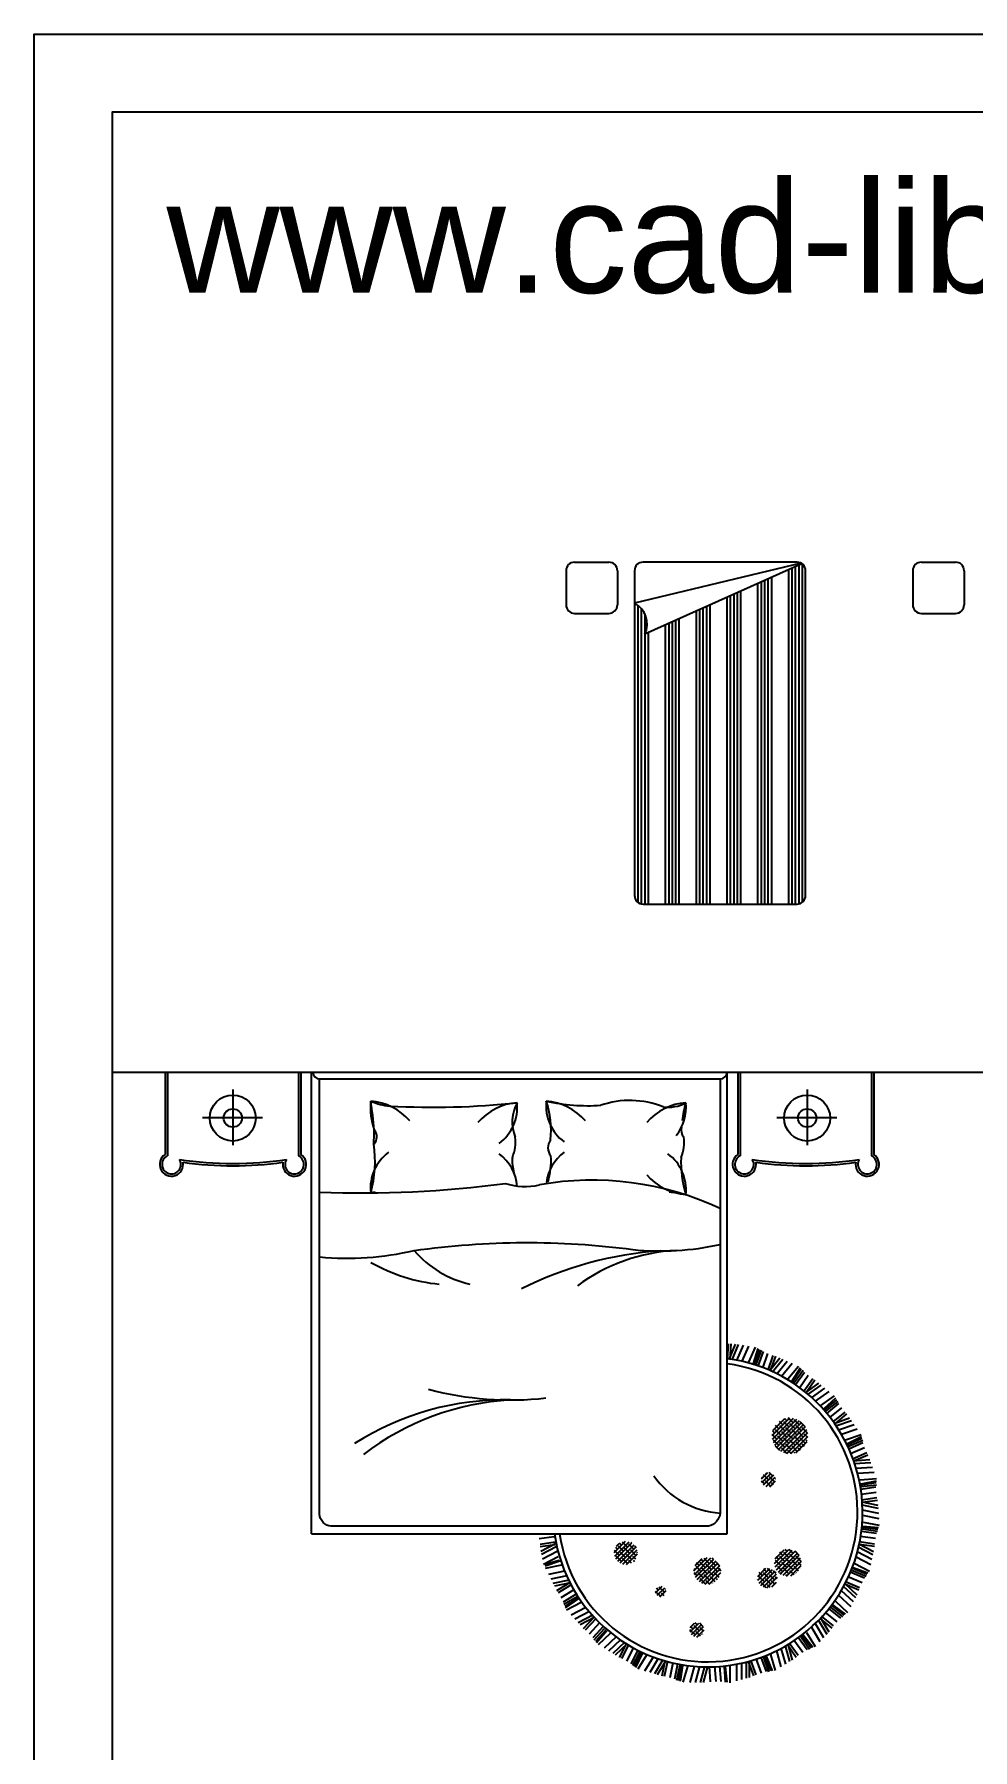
# Model space of a CAD drawing. Header units: inches. Extents: x 9.7 to 52.2, y 13.1 to 37.9.
# Drawn here: x 31.24 to 35.3, y 30.47 to 37.9 of the extents above; entities that cross this region are included whole.
import ezdxf

# ---------------------------------------------------------------- set-up
doc = ezdxf.new("R2010")
doc.units = ezdxf.units.IN
doc.header["$MEASUREMENT"] = 0
for name, color, linetype in [('02', 2, 'Continuous'), ('1', 1, 'Continuous'), ('kadrbm', 4, 'Continuous')]:
    doc.layers.add(name, color=color, linetype=linetype)
doc.styles.add('bmmm', font='swissel.ttf')

# ---------------------------------------------------------------- blocks, each defined once
blk = doc.blocks.new('kadrbm')
at = {"layer": 'kadrbm', "color": 4}
blk.add_lwpolyline([(0, 0), (0, 24.7972), (21, 24.7972), (21, 0), (0, 0)], close=True, dxfattribs=at)
blk.add_lwpolyline([(20.6631, 0.3257), (20.6631, 24.4603), (0.3369, 24.4603), (0.3369, 0.3257), (20.6631, 0.3257)], dxfattribs=at)
at = {"layer": 'kadrbm', "color": 211, "true_color": 0xf674fb, "style": 'bmmm'}
blk.add_text('www.cad-libraries.blogspot.com', height=0.485134, dxfattribs=at).set_placement((0.5726, 23.6772))

msp = doc.modelspace()

# ---------------------------------------------------------------- linework, layer by layer
at = {"layer": '02'}
for p, q in [((33.5769, 35.6108), (33.7251, 35.6108)), ((34.5578, 35.6062), (33.8362, 35.4325)), ((34.5399, 35.6108), (33.8732, 35.6108)), ((34.5614, 35.6038), (33.8806, 35.2994)), ((34.5621, 35.6041), (34.5621, 34.1367)), ((35.0782, 35.6108), (35.2264, 35.6108)), ((33.5399, 35.5737), (33.5399, 35.4256)), ((33.7621, 35.5737), (33.7621, 35.4256)), ((33.8362, 35.5737), (33.8362, 34.1663)), ((34.3991, 35.5313), (34.3991, 34.1293)), ((34.414, 35.5379), (34.414, 34.1293)), ((34.4288, 35.5445), (34.4288, 34.1293)), ((34.5028, 35.5776), (34.5028, 34.1293)), ((34.5177, 35.5843), (34.5177, 34.1293)), ((34.5325, 35.5909), (34.5325, 34.1293)), ((34.5473, 35.5975), (34.5473, 34.13)), ((34.5769, 34.1663), (34.5769, 35.5737)), ((35.0412, 35.5737), (35.0412, 35.4256)), ((35.2634, 35.5737), (35.2634, 35.4256)), ((34.2362, 35.4584), (34.2362, 34.1293)), ((34.251, 35.465), (34.251, 34.1293)), ((34.2658, 35.4716), (34.2658, 34.1293)), ((34.2806, 35.4783), (34.2806, 34.1293)), ((34.2954, 35.4849), (34.2954, 34.1293)), ((34.3695, 35.518), (34.3695, 34.1293)), ((34.3843, 35.5246), (34.3843, 34.1293)), ((33.5769, 35.3885), (33.7251, 35.3885)), ((33.851, 35.4231), (33.851, 34.1367)), ((33.8658, 35.4092), (33.8658, 34.13)), ((33.8806, 35.3868), (33.8806, 34.1293)), ((34.1028, 35.3987), (34.1028, 34.1293)), ((34.1177, 35.4054), (34.1177, 34.1293)), ((34.1325, 35.412), (34.1325, 34.1293)), ((34.1473, 35.4186), (34.1473, 34.1293)), ((34.1621, 35.4253), (34.1621, 34.1293)), ((35.0782, 35.3885), (35.2264, 35.3885)), ((33.8954, 35.306), (33.8954, 34.1293)), ((33.9695, 35.3391), (33.9695, 34.1293)), ((33.9843, 35.3457), (33.9843, 34.1293)), ((33.9991, 35.3524), (33.9991, 34.1293)), ((34.014, 35.359), (34.014, 34.1293)), ((34.0288, 35.3656), (34.0288, 34.1293)), ((33.8732, 34.1293), (34.5399, 34.1293)), ((31.8035, 33.4004), (34.8721, 33.4004)), ((31.8035, 33.4004), (31.8035, 33.0439)), ((31.8135, 33.4004), (31.8135, 33.0381)), ((32.3817, 33.4004), (32.3817, 33.0381)), ((32.3917, 33.4004), (32.3917, 33.044)), ((32.4378, 31.4004), (32.4378, 33.4004)), ((32.4728, 33.4004), (32.4728, 33.4004)), ((34.2378, 31.4004), (34.2378, 33.4004)), ((34.2838, 33.4004), (34.2838, 33.044)), ((34.2938, 33.4004), (34.2938, 33.0381)), ((34.8621, 33.4004), (34.8621, 33.0381)), ((34.8721, 33.4004), (34.8721, 33.0439)), ((32.0969, 33.3254), (32.0969, 33.085)), ((34.5837, 33.3254), (34.5837, 33.085)), ((31.9653, 33.2052), (32.2258, 33.2052)), ((34.4522, 33.2052), (34.7127, 33.2052)), ((34.2417, 32.224), (34.2375, 32.1576)), ((34.2458, 32.1566), (34.2742, 32.2223)), ((34.2529, 32.2244), (34.2487, 32.1581)), ((34.2587, 32.1548), (34.2871, 32.2205)), ((34.2794, 32.1519), (34.3078, 32.2176)), ((34.3022, 32.1487), (34.3306, 32.2144)), ((34.3319, 32.1445), (34.3603, 32.2102)), ((34.3698, 32.204), (34.3503, 32.1392)), ((34.3761, 32.2001), (34.3542, 32.1373)), ((34.3849, 32.1972), (34.3622, 32.1348)), ((34.3927, 32.1906), (34.3708, 32.1279)), ((34.4128, 32.1818), (34.3909, 32.119)), ((34.4352, 32.1731), (34.4133, 32.1103)), ((34.421, 32.1072), (34.4661, 32.1628)), ((34.4461, 32.1705), (34.4241, 32.1078)), ((34.4329, 32.1019), (34.478, 32.1575)), ((34.4521, 32.0935), (34.4972, 32.1491)), ((34.4731, 32.0843), (34.5182, 32.1399)), ((34.5006, 32.0723), (34.5457, 32.1279)), ((34.5532, 32.1193), (34.5169, 32.0622)), ((34.5582, 32.1138), (34.5201, 32.0593)), ((34.5659, 32.1088), (34.5271, 32.0547)), ((34.5716, 32.1003), (34.5336, 32.0457)), ((34.5886, 32.0863), (34.5506, 32.0318)), ((34.6078, 32.0719), (34.5698, 32.0174)), ((34.5763, 32.0123), (34.6347, 32.0536)), ((34.6176, 32.0665), (34.5795, 32.012)), ((34.5864, 32.004), (34.6448, 32.0454)), ((34.6026, 31.9907), (34.661, 32.0321)), ((34.6204, 31.9762), (34.6788, 32.0176)), ((34.6436, 31.9572), (34.702, 31.9986)), ((34.7069, 31.9883), (34.6566, 31.9431)), ((34.7103, 31.9817), (34.6589, 31.9394)), ((34.7163, 31.9747), (34.6644, 31.9331)), ((34.7195, 31.965), (34.6682, 31.9227)), ((34.4323, 31.827), (34.5085, 31.9032)), ((34.4337, 31.8108), (34.5247, 31.9018)), ((34.4355, 31.8479), (34.4875, 31.9)), ((34.4377, 31.7971), (34.5384, 31.8978)), ((34.4436, 31.7853), (34.5502, 31.8919)), ((34.451, 31.7751), (34.5604, 31.8844)), ((34.4784, 31.8731), (34.4636, 31.8879)), ((34.5049, 31.8643), (34.4828, 31.8864)), ((34.4961, 31.8908), (34.4871, 31.8998)), ((34.5226, 31.882), (34.5017, 31.9028)), ((34.5491, 31.8731), (34.527, 31.8952)), ((34.5756, 31.8643), (34.5535, 31.8864)), ((34.7321, 31.947), (34.6808, 31.9048)), ((34.7467, 31.9279), (34.6954, 31.8857)), ((34.7003, 31.879), (34.7677, 31.903)), ((34.7547, 31.9201), (34.7033, 31.8778)), ((34.7078, 31.8683), (34.7752, 31.8924)), ((34.4519, 31.8112), (34.4324, 31.8307)), ((34.443, 31.8378), (34.4349, 31.8459)), ((34.4607, 31.8554), (34.4462, 31.87)), ((34.4695, 31.8289), (34.4474, 31.851)), ((34.4784, 31.8024), (34.4563, 31.8245)), ((34.4599, 31.7663), (34.5692, 31.8755)), ((34.4872, 31.8466), (34.4651, 31.8687)), ((34.4703, 31.759), (34.5765, 31.8652)), ((34.4961, 31.8201), (34.474, 31.8422)), ((34.4822, 31.7532), (34.5822, 31.8532)), ((34.5049, 31.7936), (34.4828, 31.8157)), ((34.5137, 31.8378), (34.4916, 31.8599)), ((34.4961, 31.7494), (34.5861, 31.8394)), ((34.5226, 31.8112), (34.5005, 31.8333)), ((34.5314, 31.8554), (34.5093, 31.8775)), ((34.5126, 31.7482), (34.5873, 31.8229)), ((34.5403, 31.8289), (34.5182, 31.851)), ((34.5491, 31.8024), (34.527, 31.8245)), ((34.5579, 31.8466), (34.5358, 31.8687)), ((34.5668, 31.8201), (34.5447, 31.8422)), ((34.5756, 31.7936), (34.5535, 31.8157)), ((34.5844, 31.8378), (34.5623, 31.8599)), ((34.5869, 31.8176), (34.5712, 31.8333)), ((34.7198, 31.8512), (34.7872, 31.8752)), ((34.733, 31.8323), (34.8004, 31.8564)), ((34.7502, 31.8078), (34.8176, 31.8319)), ((34.8196, 31.8207), (34.7589, 31.7907)), ((34.821, 31.8134), (34.7602, 31.7866)), ((34.4607, 31.7847), (34.4386, 31.8068)), ((34.4662, 31.7616), (34.4474, 31.7803)), ((34.4872, 31.7759), (34.4651, 31.798)), ((34.4961, 31.7494), (34.474, 31.7715)), ((34.5137, 31.7671), (34.4916, 31.7892)), ((34.5148, 31.7483), (34.5005, 31.7626)), ((34.5314, 31.7847), (34.5093, 31.8068)), ((34.5403, 31.7582), (34.5182, 31.7803)), ((34.53, 31.7508), (34.527, 31.7538)), ((34.5341, 31.7521), (34.5834, 31.8014)), ((34.5579, 31.7759), (34.5358, 31.798)), ((34.5541, 31.7621), (34.5447, 31.7715)), ((34.572, 31.7795), (34.5623, 31.7892)), ((34.5839, 31.803), (34.58, 31.8068)), ((34.8249, 31.8051), (34.7638, 31.779)), ((34.8254, 31.7948), (34.7646, 31.768)), ((34.8327, 31.7741), (34.7719, 31.7473)), ((34.8416, 31.7518), (34.7808, 31.725)), ((34.8472, 31.7421), (34.7863, 31.7153)), ((34.386, 31.6393), (34.4131, 31.6664)), ((34.3881, 31.6237), (34.4286, 31.6642)), ((34.4077, 31.661), (34.4046, 31.6641)), ((34.4342, 31.6521), (34.4199, 31.6664)), ((34.7837, 31.7172), (34.8551, 31.7222)), ((34.788, 31.7049), (34.8594, 31.7099)), ((34.795, 31.6851), (34.8664, 31.6901)), ((34.8026, 31.6635), (34.874, 31.6685)), ((34.3988, 31.6168), (34.3864, 31.6292)), ((34.39, 31.6433), (34.3875, 31.6458)), ((34.4165, 31.6345), (34.3944, 31.6566)), ((34.3953, 31.6132), (34.4391, 31.6571)), ((34.4253, 31.608), (34.4033, 31.6301)), ((34.4062, 31.6064), (34.4459, 31.6462)), ((34.443, 31.6256), (34.4209, 31.6477)), ((34.4225, 31.6051), (34.4472, 31.6298)), ((34.438, 31.613), (34.4298, 31.6212)), ((34.4476, 31.6387), (34.4474, 31.6389)), ((34.8126, 31.6352), (34.884, 31.6402)), ((34.8815, 31.6024), (34.8157, 31.593)), ((34.8828, 31.6289), (34.8164, 31.6164)), ((34.8823, 31.6214), (34.8164, 31.612)), ((34.8838, 31.6124), (34.8179, 31.6038)), ((34.8829, 31.5804), (34.8171, 31.571)), ((34.8855, 31.5566), (34.8197, 31.5472)), ((34.8204, 31.5389), (34.8905, 31.5244)), ((34.8212, 31.5259), (34.8914, 31.5115)), ((34.8882, 31.5457), (34.8224, 31.5363)), ((34.8226, 31.505), (34.8927, 31.4905)), ((34.8241, 31.482), (34.8942, 31.4676)), ((34.8261, 31.4521), (34.8962, 31.4377)), ((32.4378, 31.4004), (34.2378, 31.4004)), ((33.4232, 31.3804), (33.4891, 31.3891)), ((33.4272, 31.3568), (33.4931, 31.3655)), ((33.7489, 31.3204), (33.7969, 31.3684)), ((33.7507, 31.3045), (33.8128, 31.3666)), ((33.8066, 31.3428), (33.7845, 31.3649)), ((33.8243, 31.3605), (33.8215, 31.3633)), ((34.8751, 31.3568), (34.8092, 31.3655)), ((34.879, 31.3804), (34.8131, 31.3891)), ((34.8836, 31.4019), (34.8177, 31.4106)), ((34.8885, 31.411), (34.8227, 31.4205)), ((34.8895, 31.4201), (34.8235, 31.4288)), ((34.892, 31.4271), (34.8246, 31.433)), ((33.4275, 31.3456), (33.4934, 31.3543)), ((33.4947, 31.3573), (33.431, 31.3244)), ((33.4973, 31.3446), (33.4337, 31.3117)), ((33.5017, 31.324), (33.438, 31.2912)), ((33.5064, 31.3016), (33.4428, 31.2687)), ((33.7713, 31.3074), (33.7499, 31.3288)), ((33.7624, 31.334), (33.7547, 31.3417)), ((33.756, 31.2922), (33.8251, 31.3613)), ((33.7801, 31.2809), (33.758, 31.303)), ((33.7582, 31.3474), (33.7699, 31.3591)), ((33.7638, 31.2823), (33.835, 31.3535)), ((33.789, 31.3251), (33.7669, 31.3472)), ((33.7801, 31.3516), (33.7715, 31.3602)), ((33.7738, 31.2746), (33.8427, 31.3435)), ((33.7978, 31.2986), (33.7757, 31.3207)), ((33.8066, 31.2721), (33.7845, 31.2942)), ((33.7863, 31.2694), (33.8479, 31.331)), ((33.8155, 31.3163), (33.7934, 31.3384)), ((33.8243, 31.2898), (33.8022, 31.3119)), ((33.8023, 31.2678), (33.8495, 31.3149)), ((33.8331, 31.334), (33.811, 31.356)), ((33.842, 31.3074), (33.8199, 31.3295)), ((33.8413, 31.2904), (33.8287, 31.303)), ((33.8444, 31.3404), (33.8376, 31.3472)), ((33.8496, 31.3175), (33.8464, 31.3207)), ((34.0938, 31.241), (34.1514, 31.2987)), ((34.0958, 31.2253), (34.1671, 31.2967)), ((34.0984, 31.2634), (34.1291, 31.294)), ((34.1008, 31.2127), (34.1797, 31.2916)), ((34.1337, 31.2809), (34.1234, 31.2912)), ((34.1602, 31.2721), (34.1381, 31.2942)), ((34.1513, 31.2986), (34.1512, 31.2987)), ((34.1779, 31.2898), (34.1728, 31.2948)), ((34.4431, 31.2722), (34.5045, 31.3335)), ((34.4455, 31.2922), (34.4844, 31.3311)), ((34.4459, 31.2573), (34.5193, 31.3307)), ((34.4607, 31.2898), (34.4491, 31.3013)), ((34.4515, 31.2452), (34.5314, 31.3251)), ((34.4592, 31.2352), (34.5414, 31.3175)), ((34.4784, 31.3074), (34.4649, 31.3209)), ((34.4872, 31.2809), (34.4651, 31.303)), ((34.4688, 31.2271), (34.5495, 31.3079)), ((34.4804, 31.2211), (34.5556, 31.2962)), ((34.5049, 31.2986), (34.4828, 31.3207)), ((34.4961, 31.3251), (34.4889, 31.3323)), ((34.5137, 31.2721), (34.4916, 31.2942)), ((34.5226, 31.3163), (34.5054, 31.3335)), ((34.5314, 31.2898), (34.5093, 31.3119)), ((34.5491, 31.3074), (34.5313, 31.3252)), ((34.5579, 31.2809), (34.5358, 31.303)), ((34.7958, 31.3016), (34.8595, 31.2687)), ((34.8006, 31.324), (34.8642, 31.2912)), ((34.8049, 31.3446), (34.8685, 31.3117)), ((34.8076, 31.3573), (34.8712, 31.3244)), ((34.8748, 31.3456), (34.8088, 31.3543)), ((33.4487, 31.2697), (33.5106, 31.2874)), ((33.4491, 31.2623), (33.5133, 31.2837)), ((33.5196, 31.2656), (33.4495, 31.2509)), ((33.5333, 31.2389), (33.4632, 31.2242)), ((33.5438, 31.2185), (33.4737, 31.2038)), ((33.8228, 31.2736), (33.811, 31.2853)), ((33.8325, 31.2803), (33.837, 31.2848)), ((34.0983, 31.2456), (34.0944, 31.2494)), ((34.1071, 31.219), (34.0944, 31.2318)), ((34.1248, 31.2367), (34.1027, 31.2588)), ((34.116, 31.2632), (34.1047, 31.2745)), ((34.1081, 31.2023), (34.1902, 31.2844)), ((34.1337, 31.2102), (34.1116, 31.2323)), ((34.1172, 31.1938), (34.1987, 31.2752)), ((34.1425, 31.2544), (34.1204, 31.2765)), ((34.1284, 31.1873), (34.2052, 31.264)), ((34.1513, 31.2279), (34.1292, 31.25)), ((34.1602, 31.2014), (34.1381, 31.2235)), ((34.142, 31.1832), (34.2093, 31.2505)), ((34.169, 31.2456), (34.1469, 31.2677)), ((34.1779, 31.219), (34.1558, 31.2411)), ((34.1593, 31.1828), (34.2097, 31.2332)), ((34.1867, 31.2632), (34.1646, 31.2853)), ((34.1859, 31.1933), (34.1646, 31.2146)), ((34.1955, 31.2367), (34.1734, 31.2588)), ((34.2026, 31.2119), (34.1823, 31.2323)), ((34.2063, 31.2613), (34.1911, 31.2765)), ((34.2101, 31.2398), (34.2, 31.25)), ((34.37, 31.2167), (34.4048, 31.2515)), ((34.3705, 31.1996), (34.4219, 31.251)), ((34.3757, 31.1871), (34.4344, 31.2458)), ((34.39, 31.219), (34.3763, 31.2327)), ((34.3988, 31.1925), (34.3767, 31.2146)), ((34.3838, 31.1775), (34.444, 31.2377)), ((34.4165, 31.2102), (34.3944, 31.2323)), ((34.3945, 31.1706), (34.451, 31.227)), ((34.4077, 31.2367), (34.3956, 31.2488)), ((34.4342, 31.2279), (34.4121, 31.25)), ((34.443, 31.2014), (34.4209, 31.2235)), ((34.4491, 31.2306), (34.4386, 31.2411)), ((34.4695, 31.2632), (34.4474, 31.2853)), ((34.4547, 31.2074), (34.4474, 31.2146)), ((34.4519, 31.2456), (34.4505, 31.247)), ((34.4784, 31.2367), (34.4563, 31.2588)), ((34.4728, 31.2247), (34.4651, 31.2323)), ((34.4961, 31.2544), (34.474, 31.2765)), ((34.5049, 31.2279), (34.4828, 31.25)), ((34.4978, 31.2173), (34.4916, 31.2235)), ((34.4946, 31.2176), (34.559, 31.282)), ((34.5226, 31.2456), (34.5005, 31.2677)), ((34.5271, 31.2233), (34.5093, 31.2411)), ((34.5132, 31.2185), (34.5582, 31.2635)), ((34.5403, 31.2632), (34.5182, 31.2853)), ((34.5467, 31.2391), (34.527, 31.2588)), ((34.5379, 31.2302), (34.5358, 31.2323)), ((34.5581, 31.2631), (34.5447, 31.2765)), ((34.5535, 31.25), (34.5535, 31.25)), ((34.8213, 31.1889), (34.7602, 31.2151)), ((34.8315, 31.2084), (34.7704, 31.2346)), ((34.8386, 31.2158), (34.7779, 31.2427)), ((34.8421, 31.2243), (34.7809, 31.2505)), ((34.8464, 31.2303), (34.7831, 31.2542)), ((34.7897, 31.2722), (34.8533, 31.2394)), ((33.5534, 31.1998), (33.4833, 31.1852)), ((33.5593, 31.1883), (33.4893, 31.1736)), ((33.4999, 31.155), (33.5565, 31.1898)), ((33.5067, 31.1461), (33.5633, 31.1809)), ((33.5185, 31.1252), (33.5752, 31.1601)), ((33.5286, 31.1057), (33.5852, 31.1405)), ((33.9481, 31.1307), (33.9271, 31.1516)), ((33.9278, 31.1457), (33.9559, 31.1739)), ((33.9392, 31.1572), (33.9315, 31.1649)), ((33.9342, 31.1345), (33.9671, 31.1674)), ((33.9657, 31.1483), (33.9436, 31.1704)), ((33.9458, 31.1284), (33.9732, 31.1558)), ((33.964, 31.1324), (33.9525, 31.1439)), ((33.9721, 31.1596), (33.9701, 31.1616)), ((34.1425, 31.1837), (34.1204, 31.2058)), ((34.1609, 31.183), (34.1469, 31.1969)), ((34.1746, 31.1869), (34.1734, 31.1881)), ((34.1953, 31.2016), (34.1911, 31.2058)), ((34.3723, 31.2014), (34.3697, 31.2039)), ((34.4065, 31.1672), (34.3856, 31.1881)), ((34.4253, 31.1837), (34.4033, 31.2058)), ((34.4086, 31.1669), (34.4546, 31.2129)), ((34.4231, 31.1683), (34.4121, 31.1793)), ((34.4447, 31.182), (34.4298, 31.1969)), ((34.4302, 31.1708), (34.4507, 31.1914)), ((34.7306, 31.1558), (34.783, 31.107)), ((34.7403, 31.1744), (34.7927, 31.1256)), ((34.7463, 31.1859), (34.7987, 31.1371)), ((34.8078, 31.1565), (34.7467, 31.1827)), ((34.8111, 31.1672), (34.75, 31.1934)), ((33.5305, 31.0956), (33.5875, 31.1297)), ((33.5355, 31.0879), (33.5921, 31.1227)), ((33.5379, 31.0809), (33.5939, 31.1188)), ((33.6049, 31.1031), (33.5414, 31.07)), ((33.6253, 31.0811), (33.5618, 31.048)), ((34.7291, 31.0361), (34.6773, 31.0777)), ((34.738, 31.0412), (34.6867, 31.0836)), ((34.7436, 31.0485), (34.6918, 31.0902)), ((34.7494, 31.0532), (34.6949, 31.0932)), ((34.7061, 31.1088), (34.7585, 31.0601)), ((34.7199, 31.1354), (34.7723, 31.0866)), ((33.6409, 31.0643), (33.5774, 31.0312)), ((33.6552, 31.0489), (33.5917, 31.0158)), ((33.664, 31.0394), (33.6005, 31.0063)), ((33.6157, 30.9912), (33.6609, 31.0401)), ((33.6247, 30.9845), (33.6698, 31.0334)), ((33.6417, 30.9676), (33.6868, 31.0165)), ((33.6567, 30.9515), (33.7018, 31.0004)), ((34.0768, 30.9766), (34.1148, 31.0145)), ((34.0775, 30.995), (34.0964, 31.0138)), ((34.0895, 30.9892), (34.0794, 30.9993)), ((34.0828, 30.9649), (34.1265, 31.0085)), ((34.0926, 30.957), (34.1343, 30.9987)), ((34.116, 30.9804), (34.0939, 31.0025)), ((34.1071, 31.0069), (34.0994, 31.0147)), ((34.1337, 30.9981), (34.1184, 31.0133)), ((34.1369, 30.9772), (34.1204, 30.9937)), ((34.602, 30.9959), (34.6393, 30.9348)), ((34.6178, 31.0126), (34.6551, 30.9515)), ((34.6321, 31.0279), (34.6694, 30.9668)), ((34.6923, 30.9925), (34.6405, 31.0342)), ((34.641, 31.0374), (34.6783, 30.9763)), ((34.6984, 31.0019), (34.6466, 31.0436)), ((34.7141, 31.02), (34.6623, 31.0617)), ((33.6612, 30.9423), (33.7069, 30.9906)), ((33.6681, 30.9363), (33.7132, 30.9851)), ((33.6724, 30.9301), (33.716, 30.9818)), ((33.7309, 30.9696), (33.6786, 30.9206)), ((33.7564, 30.9539), (33.7042, 30.905)), ((33.776, 30.9419), (33.7238, 30.893)), ((33.7939, 30.931), (33.7417, 30.882)), ((33.805, 30.9242), (33.7527, 30.8752)), ((33.7715, 30.8648), (33.8018, 30.924)), ((33.7819, 30.8608), (33.8122, 30.92)), ((34.0983, 30.9627), (34.0762, 30.9848)), ((34.1214, 30.9573), (34.1027, 30.976)), ((34.1068, 30.9536), (34.1378, 30.9845)), ((34.1311, 30.9653), (34.1292, 30.9671)), ((34.5369, 30.8657), (34.4983, 30.9199)), ((34.4996, 30.9228), (34.519, 30.8539)), ((34.5453, 30.8731), (34.5066, 30.9272)), ((34.5653, 30.8864), (34.5266, 30.9405)), ((34.5841, 30.8977), (34.5455, 30.9519)), ((34.594, 30.9003), (34.5561, 30.9549)), ((34.6014, 30.9058), (34.5627, 30.96)), ((34.6082, 30.9088), (34.5665, 30.962)), ((34.5815, 30.974), (34.6188, 30.9129)), ((33.8029, 30.8491), (33.8331, 30.9083)), ((33.8216, 30.8376), (33.8519, 30.8968)), ((33.8285, 30.83), (33.8595, 30.8888)), ((33.8368, 30.826), (33.867, 30.8852)), ((33.8425, 30.8213), (33.8706, 30.8828)), ((33.8882, 30.875), (33.8511, 30.8138)), ((33.917, 30.8669), (33.8799, 30.8056)), ((33.9391, 30.8606), (33.902, 30.7994)), ((33.9593, 30.8549), (33.9222, 30.7936)), ((33.9718, 30.8513), (33.9347, 30.7901)), ((33.9556, 30.7851), (33.9687, 30.8503)), ((33.9667, 30.7841), (33.9799, 30.8492)), ((33.99, 30.7785), (34.0032, 30.8436)), ((34.3199, 30.8471), (34.3201, 30.7755)), ((34.353, 30.7856), (34.3304, 30.8481)), ((34.3325, 30.8506), (34.3326, 30.779)), ((34.3631, 30.7905), (34.3405, 30.853)), ((34.3859, 30.7978), (34.3633, 30.8604)), ((34.4071, 30.8037), (34.3845, 30.8662)), ((34.4173, 30.8035), (34.3955, 30.8663)), ((34.4259, 30.8068), (34.4033, 30.8694)), ((34.4333, 30.8078), (34.4075, 30.8703)), ((34.4252, 30.8779), (34.4446, 30.809)), ((34.4508, 30.8933), (34.4703, 30.8244)), ((34.4705, 30.9052), (34.4899, 30.8363)), ((34.4885, 30.9161), (34.5079, 30.8472)), ((34.0112, 30.7725), (34.0243, 30.8376)), ((34.0198, 30.767), (34.0338, 30.832)), ((34.0289, 30.7654), (34.0421, 30.8305)), ((34.0357, 30.7624), (34.0462, 30.8292)), ((34.0652, 30.8264), (34.046, 30.7575)), ((34.0951, 30.8264), (34.0759, 30.7574)), ((34.1181, 30.8263), (34.0989, 30.7573)), ((34.1391, 30.8262), (34.1199, 30.7572)), ((34.1521, 30.8262), (34.1329, 30.7572)), ((34.1653, 30.76), (34.1604, 30.8263)), ((34.1893, 30.7609), (34.1844, 30.8273)), ((34.2113, 30.7609), (34.2064, 30.8272)), ((34.2302, 30.7588), (34.2254, 30.8251)), ((34.2376, 30.7577), (34.2297, 30.8249)), ((34.2487, 30.8274), (34.2488, 30.7558)), ((34.2776, 30.8354), (34.2777, 30.7638)), ((34.2997, 30.8415), (34.2999, 30.7699))]:
    msp.add_line(p, q, dxfattribs=at)
for points in [[(32.4428, 33.4004, 0.39642), (32.4728, 33.3721), (34.2068, 33.3721)], [(34.2068, 33.3721), (34.2068, 31.4909, -0.325595), (34.1568, 31.4339), (32.5228, 31.4339, -0.382387), (32.4728, 31.4862), (32.4728, 33.3721)], [(32.4728, 32.6003, 0.078778), (32.8821, 32.6282, -0.068393), (33.829, 32.6326, 0.079495), (34.2068, 32.6543)]]:
    msp.add_lwpolyline(points, format="xyb", dxfattribs=at)
for centre, radius in [((32.0969, 33.2024), 0.0996), ((34.5837, 33.2024), 0.0996), ((32.0969, 33.2024), 0.0396), ((34.5837, 33.2024), 0.0396)]:
    msp.add_circle(centre, radius, dxfattribs=at)
for centre, radius, start, end in [((33.5769, 35.5737), 0.037, 90, 180), ((33.7251, 35.5737), 0.037, 0, 90), ((33.8732, 35.5737), 0.037, 90, 180), ((34.5399, 35.5737), 0.037, 0, 90), ((35.0782, 35.5737), 0.037, 90, 180), ((35.2264, 35.5737), 0.037, 0, 90), ((33.5769, 35.4256), 0.037, 180, 270), ((33.7251, 35.4256), 0.037, 270, 0), ((33.79, 35.3431), 0.1006, 334.2601, 62.67329), ((35.0782, 35.4256), 0.037, 180, 270), ((35.2264, 35.4256), 0.037, 270, 0), ((33.8732, 34.1663), 0.037, 180, 270), ((34.5399, 34.1663), 0.037, 270, 0), ((34.2068, 33.4022), 0.0301, 270.07254, 356.57006), ((33.0014, 33.25), 0.3085, 175.30484, 198.69419), ((32.8067, 33.5476), 0.2948, 247.51785, 264.26696), ((31.0786, 33.0139), 1.6364, 4.80985, 9.18918), ((32.6768, 33.0308), 0.245, 40.4189, 85.9871), ((32.9652, 36.6294), 3.3803, 266.81337, 276.16021), ((33.345, 33.0242), 0.245, 94.0129, 139.5811), ((33.1346, 33.2486), 0.1943, 306.5711, 5.88998), ((33.4836, 33.185), 0.1767, 151.77364, 201.69827), ((33.6474, 33.2553), 0.1943, 174.11002, 233.4289), ((33.0969, 33.1509), 0.3783, 353.49469, 19.18669), ((33.437, 33.0308), 0.245, 40.4189, 85.9871), ((33.6359, 34.1118), 0.8561, 257.74383, 273.62843), ((33.8162, 32.8907), 0.3878, 68.20259, 108.9817), ((34.0757, 33.0242), 0.245, 94.0129, 139.5811), ((33.983, 33.4054), 0.1563, 261.59582, 298.90918), ((33.8653, 33.2486), 0.1943, 320.94042, 5.88997), ((34.5546, 33.1226), 0.517, 163.60457, 172.3273), ((32.6761, 33.1211), 0.0446, 314.4736, 42.17134), ((30.348, 33.1968), 2.3618, 357.39054, 358.88764), ((34.0835, 33.1511), 0.0459, 165.35061, 223.26844), ((32.2175, 33.0143), 0.4956, 344.0243, 8.70709), ((33.1528, 33.0976), 0.1681, 337.01696, 7.53676), ((33.5159, 33.0744), 0.0547, 142.08329, 220.902), ((33.8834, 33.0976), 0.1681, 337.01696, 7.53676), ((31.8312, 33.0013), 0.0509, 123.09066, 10.4547), ((31.8312, 33.0013), 0.0409, 115.78397, 31.78344), ((32.0976, 34.5689), 1.5632, 261.48136, 278.51864), ((32.0976, 34.5689), 1.5732, 262.09846, 277.90154), ((32.3639, 33.0013), 0.0509, 169.5453, 56.90934), ((32.3639, 33.0013), 0.0409, 148.21656, 64.21603), ((32.8873, 32.8978), 0.1943, 126.5711, 185.88998), ((33.1346, 32.8912), 0.1943, 4.31813, 53.4289), ((33.4903, 33.0167), 0.1834, 175.22328, 196.23004), ((33.6474, 32.8978), 0.1943, 126.5711, 172.36406), ((33.1452, 33.0181), 0.3299, 343.79543, 3.55541), ((33.8653, 32.8912), 0.1943, 354.11002, 53.4289), ((34.4927, 33.008), 0.4552, 176.98015, 197.47897), ((34.3116, 33.0013), 0.0509, 123.09066, 10.4547), ((34.3116, 33.0013), 0.0409, 115.78397, 31.78344), ((34.5779, 34.5689), 1.5632, 261.48136, 278.51864), ((34.5779, 34.5689), 1.5732, 262.09846, 277.90154), ((34.8443, 33.0013), 0.0509, 169.5453, 56.90934), ((34.8443, 33.0013), 0.0409, 148.21656, 64.21603), ((33.6531, 31.6179), 1.3151, 65.09827, 100.01945), ((34.0757, 33.1156), 0.245, 220.4189, 265.9871), ((32.648, 37.6426), 4.7649, 267.89272, 277.58577), ((32.9573, 31.1106), 1.7868, 97.85852, 98.47626), ((32.6768, 33.1222), 0.245, 274.0129, 278.34166), ((33.3621, 33.1782), 0.2725, 251.80818, 283.20403), ((33.818, 31.3979), 1.4928, 80.72514, 83.51865), ((33.2248, 32.9234), 0.4523, 220.73328, 256.96719), ((34.0542, 31.8499), 0.7794, 92.60874, 126.65869), ((33.0611, 33.2145), 0.7351, 240.14078, 264.51099), ((34.0498, 31.0748), 1.5548, 93.67859, 116.87081), ((34.1534, 31.4946), 0.6703, 188.07911, 82.77241), ((34.1534, 31.4946), 0.6483, 188.35522, 82.52575), ((33.2725, 30.7732), 1.2079, 88.75448, 122.44857), ((33.3657, 30.8256), 1.1572, 93.31876, 127.41471), ((33.2987, 33.3527), 1.3719, 255.03258, 276.43831), ((34.2304, 31.8689), 0.3787, 214.93158, 266.42932)]:
    msp.add_arc(centre, radius, start, end, dxfattribs=at)
at = {"layer": '1'}
msp.add_line((31.5745, 33.4004), (51.9007, 33.4004), dxfattribs=at)

# ---------------------------------------------------------------- block references
at = {"layer": 'kadrbm'}
msp.add_blockref('kadrbm', (31.2376, 13.1005), dxfattribs=at)

doc.saveas('drawing.dxf')
